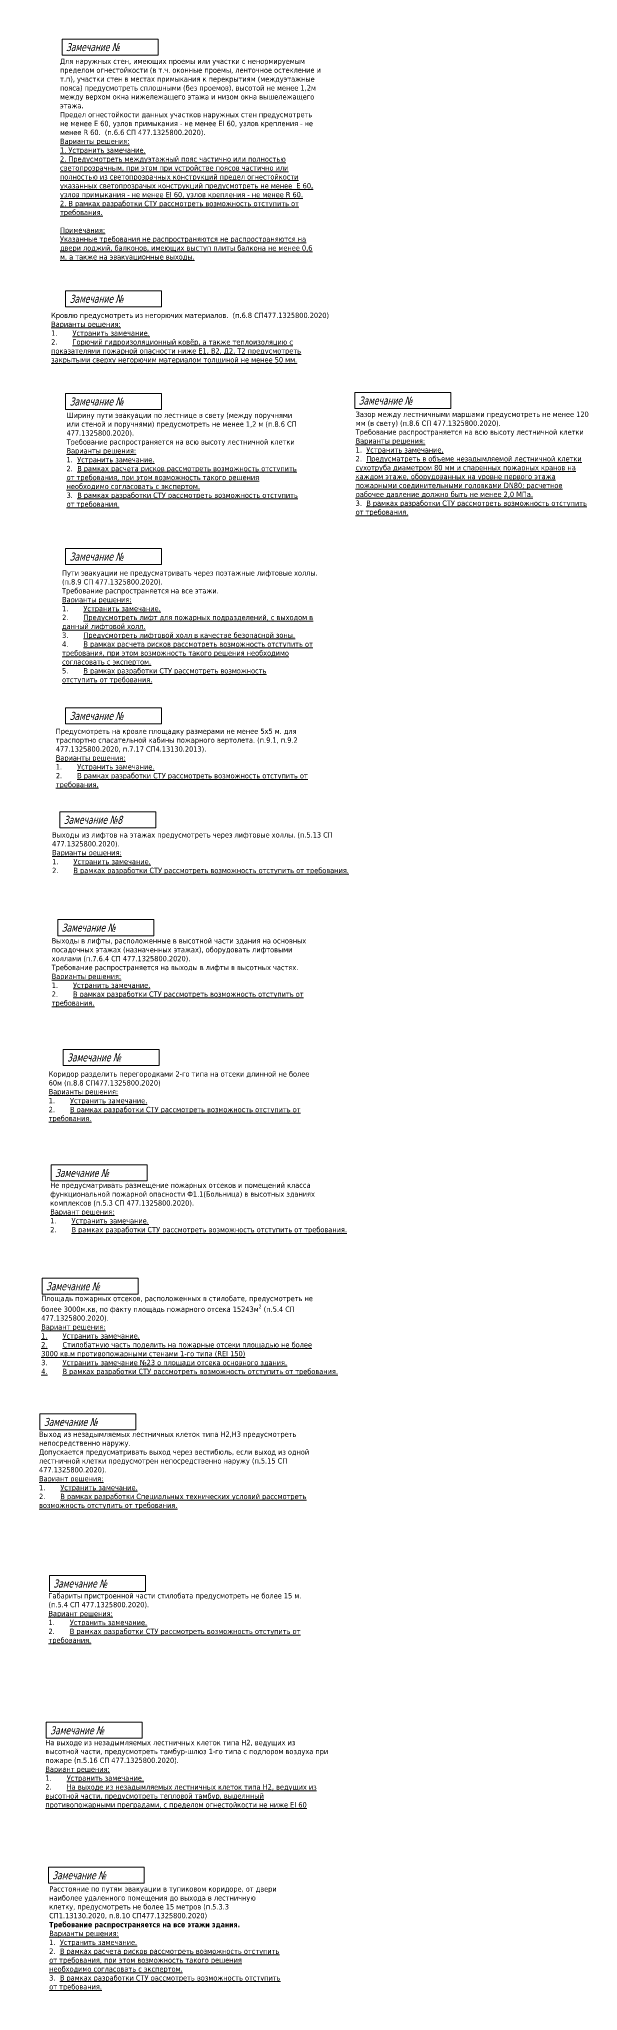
# Model space of a CAD drawing. Header units: millimetres. Extents: x -204396 to 1997851, y -2958255 to 237418.
# Drawn here: x 1188951 to 1249591, y -780219 to -560645 of the extents above; entities that cross this region are included whole.
import ezdxf

# ---------------------------------------------------------------- set-up
doc = ezdxf.new("R2010")
doc.units = ezdxf.units.MM
doc.layers.add('экспертиза', color=1, linetype='Continuous', lineweight=0)
doc.styles.add('ЭКСПЕРТИЗА', font='tahoma.ttf')

msp = doc.modelspace()

# ---------------------------------------------------------------- linework, layer by layer
at = {"layer": 'экспертиза', "lineweight": 0, "transparency": 33554687}
msp.add_lwpolyline([(1191539, -560645), (1202339, -560645), (1202339, -562445), (1191539, -562445), (1191539, -560645)], dxfattribs=at)
at = {"layer": 'экспертиза', "lineweight": 0}
for points in [[(1191948, -588969), (1202748, -588969), (1202748, -590769), (1191948, -590769), (1191948, -588969)], [(1191948, -600517), (1202748, -600517), (1202748, -602317), (1191948, -602317), (1191948, -600517)], [(1224472, -600413), (1235272, -600413), (1235272, -602213), (1224472, -602213), (1224472, -600413)], [(1191948, -617966), (1202748, -617966), (1202748, -619766), (1191948, -619766), (1191948, -617966)], [(1191948, -635886), (1202748, -635886), (1202748, -637686), (1191948, -637686), (1191948, -635886)], [(1191283, -647577), (1202083, -647577), (1202083, -649377), (1191283, -649377), (1191283, -647577)], [(1191060, -659708), (1201860, -659708), (1201860, -661508), (1191060, -661508), (1191060, -659708)], [(1191668, -674307), (1202468, -674307), (1202468, -676107), (1191668, -676107), (1191668, -674307)], [(1190311, -687303), (1201111, -687303), (1201111, -689103), (1190311, -689103), (1190311, -687303)], [(1189297, -700046), (1200097, -700046), (1200097, -701846), (1189297, -701846), (1189297, -700046)], [(1189051, -715312), (1199851, -715312), (1199851, -717112), (1189051, -717112), (1189051, -715312)], [(1190116, -733486), (1200916, -733486), (1200916, -735286), (1190116, -735286), (1190116, -733486)], [(1189764, -749998), (1200564, -749998), (1200564, -751798), (1189764, -751798), (1189764, -749998)], [(1189999, -766300), (1200799, -766300), (1200799, -768100), (1189999, -768100), (1189999, -766300)]]:
    msp.add_lwpolyline(points, dxfattribs=at)

# ---------------------------------------------------------------- texts
at = {"layer": 'экспертиза', "lineweight": 0, "ltscale": 100, "transparency": 33554687, "style": 'ЭКСПЕРТИЗА', "oblique": 14.99998, "width": 0.8}
msp.add_text('Замечание №', height=900, dxfattribs=at).set_placement((1191989, -561995))
at = {"layer": 'экспертиза', "lineweight": 0, "style": 'ЭКСПЕРТИЗА', "oblique": 14.99998, "width": 0.8}
for s, p in [('Замечание №', (1192398, -590319)), ('Замечание №', (1192398, -601867)), ('Замечание №', (1224922, -601763)), ('Замечание №', (1192398, -619316)), ('Замечание №', (1192398, -637236)), ('Замечание №8', (1191733, -648927)), ('Замечание №', (1191510, -661058)), ('Замечание №', (1192118, -675657)), ('Замечание №', (1190449, -767650))]:
    msp.add_text(s, height=900, dxfattribs=at).set_placement(p)
at = {"layer": 'экспертиза', "lineweight": 0, "ltscale": 100, "style": 'ЭКСПЕРТИЗА', "oblique": 14.99998, "width": 0.8}
for p in [(1190761, -688653), (1189747, -701396), (1189501, -716662), (1190566, -734836), (1190214, -751348)]:
    msp.add_text('Замечание №', height=900, dxfattribs=at).set_placement(p)
at = {"layer": 'экспертиза', "lineweight": 0, "ltscale": 100, "char_height": 600, "attachment_point": 1, "style": 'ЭКСПЕРТИЗА'}
for s, insert, width in [('Для наружных стен, имеющих проемы или участки с ненормируемым пределом огнестойкости (в т.ч. оконные проемы, ленточное остекление и т.п), участки стен в местах примыкания к перекрытиям (междуэтажные пояса) предусмотреть сплошными (без проемов), высотой не менее 1,2м между верхом окна нижележащего этажа и низом окна вышележащего этажа.\\PПредел огнестойкости данных участков наружных стен предусмотреть не менее E 60, узлов примыкания - не менее EI 60, узлов крепления - не менее R 60.  (п.6.6 СП 477.1325800.2020).\\P{\\L\\C6;Варианты решения:\\P1. Устранить замечание. \\P2. Предусмотреть междуэтажный пояс частично или полностью светопрозрачным, при этом при устройстве поясов частично или полностью из светопрозрачных конструкций предел огнестойкости указанных светопрозрачых конструкций предусмотреть не менее  E 60, узлов примыкания - не менее EI 60, узлов крепления - не менее R 60.\\P2. В рамках разработки СТУ рассмотреть возможность отступить от требования.\\P\\P\\H1.00001x;Примечания: \\PУказанные требования не распространяются не распространяются на двери лоджий, балконов, имеющих выступ плиты балкона не менее 0,6 м, а также на эвакуационные выходы.}', (1191312, -562844), 28040.56), ('\\pt1200;Ширину пути эвакуации по лестнице в свету (между поручнями или стеной и поручнями) предусмотреть не менее 1,2 м (п.8.6 СП 477.1325800.2020).\\PТребование распространяется на всю высоту лестничной клетки\\P{\\L\\C6;Варианты решения:\\P\\l1.^I\\LУстранить замечание.\\P\\l2.^I\\LВ рамках расчета рисков рассмотреть возможность отступить от требования, при этом возможность такого решения необходимо согласовать с экспертом.\\H0.91667x;\\l\\C0;\\P\\H1.09091x;\\C6;3.^I\\LВ рамках разработки СТУ рассмотреть возможность отступить от требования. }', (1192048, -602663), 25132.27), ('\\pt1200;Зазор между лестничными маршами предусмотреть не менее 120 мм (в свету) (п.8.6 СП 477.1325800.2020).\\PТребование распространяется на всю высоту лестничной клетки\\P{\\L\\C6;Варианты решения:\\P\\l1.^I\\LУстранить замечание.\\P\\l2.^I\\LПредусматреть в объеме незадымляемой лестничной клетки сухотруба диаметром 80 мм и спаренных пожарных кранов на каждом этаже, оборудованных на уровне первого этажа пожарными соединительными головками DN80; расчетное рабочее давление должно быть не менее 2,0 МПа.\\P\\l3.^I\\LВ рамках разработки СТУ рассмотреть возможность отступить от требования. }', (1224572, -602559), 25132.27), ('Не предусматривать размещение пожарных отсеков и помещений класса функциональной пожарной опасности Ф1.1(Больница) в высотных зданиях  комплексов (п.5.3 СП 477.1325800.2020).{\\A1;\\P\\L\\C6;Вариант решения:\\P\\l1.^I\\LУстранить замечание.\\P\\A0;\\l2.^I\\LВ рамках разработки СТУ рассмотреть возможность отступить от требования.}', (1190212, -689279), 30348.77), ('\\A1;Площадь пожарных отсеков, расположенных в стилобате, предусмотреть не более 3000м.кв, по факту площадь пожарного отсека 15243м{\\H0.7x;\\S2^ ;} (п.5.4 СП 477.1325800.2020).\\P{\\L\\C6;Вариант решения:\\P1.^IУстранить замечание.\\P2.^IСтилобатную часть поделить на пожарные отсеки площадью не более 3000 кв.м противопожарными стенами 1-го типа (REI 150)\\P\\l3.^I\\LУстранить замечание №23 о площади отсека основного здания.\\P4.^IВ рамках разработки СТУ рассмотреть возможность отступить от требования.}', (1189198, -702022), 30348.77), ('Выход из незадымляемых лестничных клеток типа Н2,Н3 предусмотреть непосредственно наружу. \\PДопускается предусматривать выход через вестибюль, если выход из одной лестничной клетки предусмотрен непосредственно наружу ({\\A1;п.5.15 }СП 477.1325800.2020).{\\A1;\\P\\L\\C6;Вариант решения:\\P\\l1.^I\\LУстранить замечание.\\P\\A0;\\l2.^I\\LВ рамках разработки Специальных технических условий рассмотреть возможность отступить от требования.}', (1188951, -717288), 30348.77), ('Габариты пристроенной части стилобата предусмотреть не более 15 м.   (п.5.4 СП 477.1325800.2020).{\\A1;\\P\\L\\C6;Вариант решения:\\P\\l1.^I\\LУстранить замечание.\\P\\A0;\\l2.^I\\LВ рамках разработки СТУ рассмотреть возможность отступить от требования.}', (1190016, -735462), 28678.31), ('На выходе из незадымляемых лестничных клеток типа Н2, ведущих из высотной части, предусмотреть тамбур-шлюз 1-го типа с подпором воздуха при пожаре ({\\A1;п.5.16 }СП 477.1325800.2020).{\\A1;\\P\\L\\C6;Вариант решения:\\P\\l1.^I\\LУстранить замечание.\\P\\A0;\\l2.^I\\LНа выходе из незадымляемых лестничных клеток типа Н2, ведущих из высотной части, предусмотреть\\A1; тепловой тамбур, выделнный противопожарными преградами, с пределом огнестойкости не ниже \\A0;EI 60}', (1189665, -751975), 30348.77), ('\\pt1200;Расстояние по путям эвакуации в тупиковом коридоре, от двери наиболее удаленного помещения до выхода в лестничную клетку, предусмотреть не более 15 метров (п.5.3.3 СП1.13130.2020, п.8.10 СП477.1325800.2020)^J{\\fTahoma|b1|i0|c204|p34;Требование распространяется на все этажи здания.\\P\\fTahoma|b0|i0|c204|p34;\\L\\C6;Варианты решения:\\P\\l1.^I\\LУстранить замечание.\\P\\l2.^I\\LВ рамках расчета рисков рассмотреть возможность отступить от требования, при этом возможность такого решения необходимо согласовать с экспертом.\\H0.91667x;\\l\\C0;\\P\\H1.09091x;\\C6;3.^I\\LВ рамках разработки СТУ рассмотреть возможность отступить от требования.}', (1190099, -768446), 25132.27)]:
    msp.add_mtext(s, dxfattribs=dict(at, insert=insert, width=width))
at = {"layer": 'экспертиза', "lineweight": 0, "ltscale": 100, "transparency": 33554687, "char_height": 600, "attachment_point": 1, "style": 'ЭКСПЕРТИЗА'}
for s, insert, width in [('Кровлю предусмотреть из негорючих материалов.  (п.6.8 СП477.1325800.2020)\\P{\\L\\C6;Варианты решения:\\P\\l1.^I\\LУстранить замечание.\\P\\l2.^I\\LГорючий гидроизоляционный ковёр, а также теплоизоляцию с показателями пожарной опасности ниже Е1, В2, Д2, Т2 предусмотреть закрытыми сверху негорючим материалом толщиной не менее 50 мм.}', (1190316, -591426), 28267.99), ('Пути эвакуации не предусматривать через поэтажные лифтовые холлы. (п.8.9 СП 477.1325800.2020).{\\L\\C6;\\P\\pt1200;}Требование распространяется на все этажи.{\\L\\C6;\\P\\ptz;Варианты решения:\\P\\l1.^I\\LУстранить замечание.\\P\\l2.^I\\LПредусмотреть лифт для пожарных подразделений, с выходом в данный лифтовой холл.\\P\\l3.^I\\LПредусмотреть лифтовой холл в качестве безопасной зоны.\\P\\l4.^I\\LВ рамках расчета рисков рассмотреть возможность отступить от требования, при этом возможность такого решения необходимо согласовать с экспертом.\\P\\l5.^I\\LВ рамках разработки СТУ рассмотреть возможность отступить\\~от\\~требования.}', (1191544, -620408), 28267.99), ('Предусмотреть на кровле площадку размерами не менее 5х5 м. для траспортно спасательной кабины пожарного вертолета. (п.9.1, п.9.2  477.1325800.2020, п.7.17 СП4.13130.2013).{\\L\\C6;\\PВарианты решения:\\P\\l1.^I\\LУстранить замечание.\\P\\l2.^I\\LВ рамках разработки СТУ рассмотреть возможность отступить от требования. }', (1190844, -638211), 28267.99), ('Выходы из лифтов на этажах предусмотреть через лифтовые холлы. (п.5.13 СП 477.1325800.2020).{\\C6;\\P\\LВарианты решения:\\P\\l1.^I\\LУстранить замечание. \\P\\l2.^I\\LВ рамках разработки СТУ рассмотреть возможность отступить от требования. }', (1190425, -649870), 35300.38), ('Выходы в лифты, расположенные в высотной части здания на основных посадочных этажах (назначенных этажах), оборудовать лифтовыми холлами (п.7.6.4 СП 477.1325800.2020).{\\C6;\\P\\C256;Требование распространяется на выходы в лифты в высотных частях.\\C6;\\P\\LВарианты решения:\\P\\l1.^I\\LУстранить замечание.\\P\\l2.^I\\LВ рамках разработки СТУ рассмотреть возможность отступить от требования.}', (1190376, -661785), 28267.99), ('Коридор разделить перегородками 2-го типа на отсеки длинной не более 60м (п.8.8 СП477.1325800.2020)\\P{\\L\\C6;Варианты решения:\\P\\l1.^I\\LУстранить замечание.\\P\\l2.^I\\LВ рамках разработки СТУ рассмотреть возможность отступить от требования. }', (1190037, -676764), 28267.99)]:
    msp.add_mtext(s, dxfattribs=dict(at, insert=insert, width=width))

doc.saveas('drawing.dxf')
